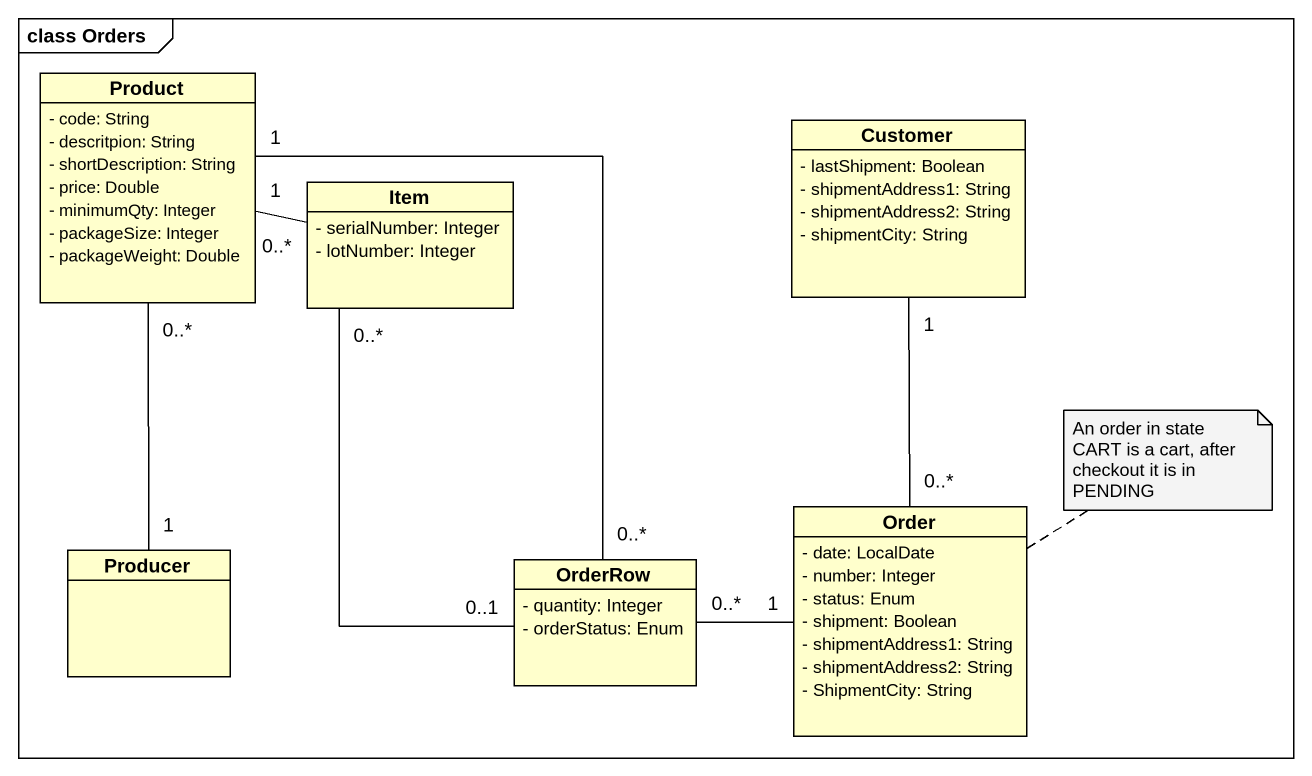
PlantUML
@startuml
mainframe class Orders
hide circle
hide empty members
skinparam classAttributeIconSize 0
class Product {
  - code: String
  - descritpion: String
  - shortDescription: String
  - price: Double
  - minimumQty: Integer
  - packageSize: Integer
  - packageWeight: Double
}
class Item {
  - serialNumber: Integer
  - lotNumber: Integer
}
class Customer {
  - lastShipment: Boolean
  - shipmentAddress1: String
  - shipmentAddress2: String
  - shipmentCity: String
}
class Order {
  - date: LocalDate
  - number: Integer
  - status: Enum
  - shipment: Boolean
  - shipmentAddress1: String
  - shipmentAddress2: String
  - ShipmentCity: String
}
class Producer
class OrderRow {
  - quantity: Integer
  - orderStatus: Enum
}
Item "0..*" -left- "1" Product
Customer "1" -- "0..*" Order
Order "1" -left- "0..*" OrderRow
Producer "1" -up- "0..*" Product
OrderRow "0..*" -up- "1" Product
OrderRow "0..1" -up- "0..*" Item
note top of Order : An order in state CART is a cart, after checkout it is in PENDING
@enduml
